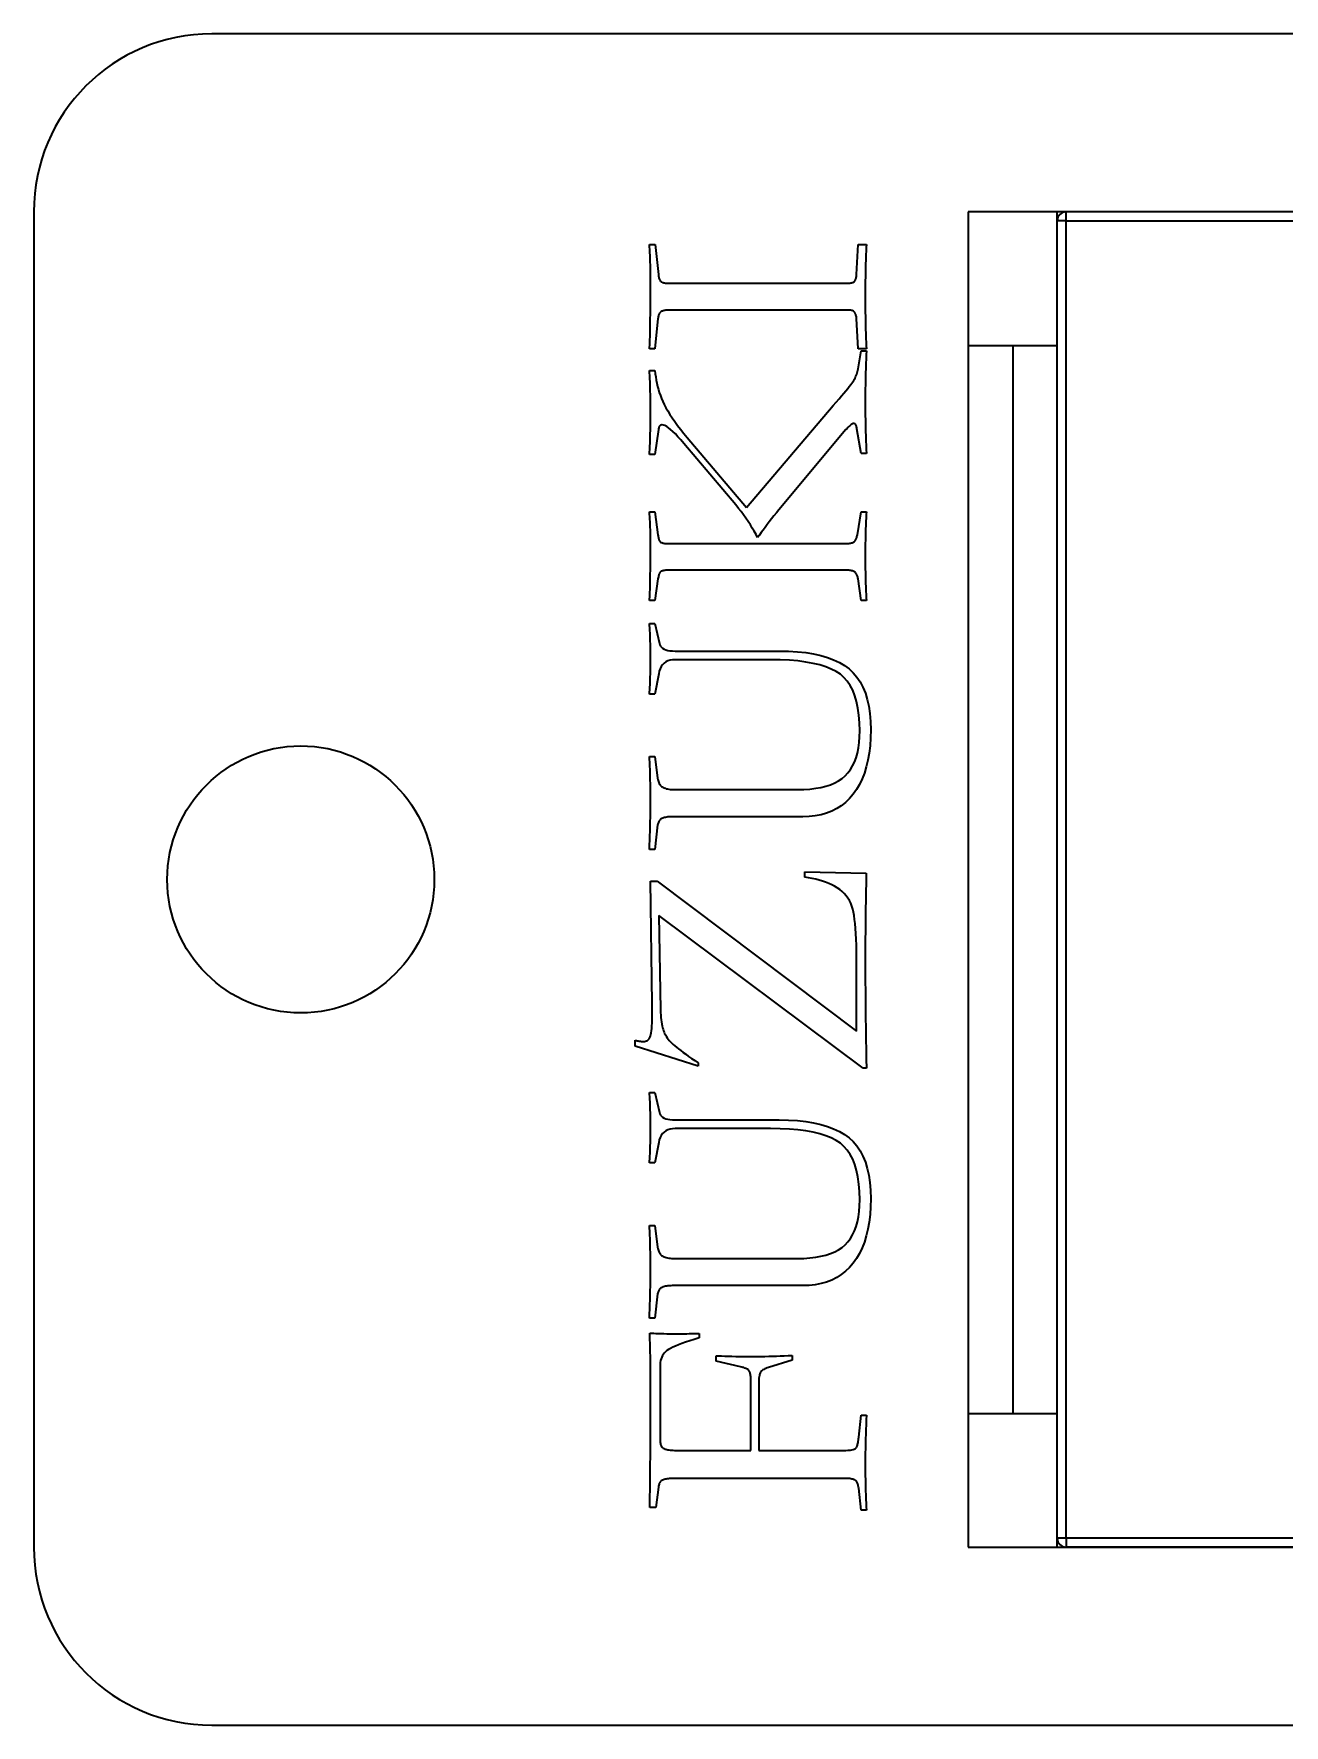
# Model space of a CAD drawing. Header units: millimetres. Extents: x -105 to 105, y -148 to 148.
# Drawn here: x -12.5 to 1.55, y 29.46 to 48.46 of the extents above; entities that cross this region are included whole.
import ezdxf

# ---------------------------------------------------------------- set-up
doc = ezdxf.new("R2010")
doc.units = ezdxf.units.MM
doc.layers.add('粗实线层', color=7, linetype='Continuous', lineweight=35)

msp = doc.modelspace()

# ---------------------------------------------------------------- linework, layer by layer
at = {"layer": '粗实线层', "color": 7, "lineweight": 35, "ltscale": 0.3}
for p, q in [((20.495, 48.462), (-10.505, 48.462)), ((-12.505, 46.462), (-12.505, 31.462)), ((14.195, 46.462), (-2.005, 46.462)), ((-2.005, 46.462), (-2.005, 31.462)), ((-1.005, 46.362), (-1.005, 46.462)), ((-0.905, 46.362), (-1.005, 46.362)), ((-1.005, 31.562), (-1.005, 46.362)), ((-0.905, 46.362), (-0.905, 46.462)), ((-0.905, 46.362), (13.895, 46.362)), ((-0.905, 31.562), (-0.905, 46.362)), ((-5.587, 46.096), (-5.522, 46.096)), ((-5.585, 46.068), (-5.587, 46.096)), ((-5.583, 46.039), (-5.585, 46.068)), ((-5.582, 46.007), (-5.583, 46.039)), ((-5.58, 45.973), (-5.582, 46.007)), ((-5.522, 46.096), (-5.487, 45.757)), ((-3.259, 45.757), (-3.24, 46.096)), ((-3.24, 46.096), (-3.147, 46.096)), ((-3.152, 46.023), (-3.155, 45.979)), ((-3.15, 46.063), (-3.152, 46.023)), ((-3.147, 46.096), (-3.15, 46.063)), ((-5.579, 45.938), (-5.58, 45.973)), ((-5.578, 45.901), (-5.579, 45.938)), ((-5.577, 45.862), (-5.578, 45.901)), ((-5.576, 45.821), (-5.577, 45.862)), ((-5.576, 45.778), (-5.576, 45.821)), ((-3.16, 45.811), (-3.161, 45.744)), ((-3.158, 45.872), (-3.16, 45.811)), ((-3.157, 45.928), (-3.158, 45.872)), ((-3.155, 45.979), (-3.157, 45.928)), ((-5.576, 45.733), (-5.576, 45.778)), ((-5.576, 45.587), (-5.576, 45.733)), ((-5.487, 45.757), (-5.486, 45.746)), ((-5.486, 45.746), (-5.485, 45.736)), ((-5.485, 45.736), (-5.483, 45.727)), ((-5.483, 45.727), (-5.481, 45.719)), ((-5.481, 45.719), (-5.478, 45.711)), ((-5.478, 45.711), (-5.475, 45.703)), ((-5.475, 45.703), (-5.472, 45.697)), ((-5.472, 45.697), (-5.469, 45.691)), ((-5.469, 45.691), (-5.464, 45.686)), ((-5.464, 45.686), (-5.46, 45.681)), ((-5.46, 45.681), (-5.455, 45.677)), ((-5.455, 45.677), (-5.449, 45.674)), ((-5.449, 45.674), (-5.442, 45.67)), ((-5.442, 45.67), (-5.434, 45.668)), ((-5.434, 45.668), (-5.425, 45.665)), ((-5.425, 45.665), (-5.416, 45.663)), ((-5.416, 45.663), (-5.405, 45.662)), ((-5.405, 45.662), (-5.393, 45.661)), ((-5.393, 45.661), (-5.381, 45.66)), ((-5.381, 45.66), (-5.367, 45.66)), ((-5.367, 45.66), (-3.371, 45.66)), ((-3.371, 45.66), (-3.358, 45.66)), ((-3.358, 45.66), (-3.346, 45.661)), ((-3.346, 45.661), (-3.335, 45.662)), ((-3.335, 45.662), (-3.325, 45.663)), ((-3.325, 45.663), (-3.316, 45.665)), ((-3.316, 45.665), (-3.308, 45.667)), ((-3.308, 45.667), (-3.301, 45.669)), ((-3.301, 45.669), (-3.294, 45.672)), ((-3.294, 45.672), (-3.289, 45.676)), ((-3.289, 45.676), (-3.284, 45.679)), ((-3.284, 45.679), (-3.28, 45.684)), ((-3.28, 45.684), (-3.276, 45.689)), ((-3.276, 45.689), (-3.273, 45.694)), ((-3.273, 45.694), (-3.27, 45.701)), ((-3.27, 45.701), (-3.267, 45.708)), ((-3.267, 45.708), (-3.265, 45.716)), ((-3.265, 45.716), (-3.263, 45.725)), ((-3.263, 45.725), (-3.261, 45.735)), ((-3.261, 45.735), (-3.26, 45.745)), ((-3.26, 45.745), (-3.259, 45.757)), ((-3.161, 45.744), (-3.162, 45.671)), ((-3.162, 45.671), (-3.162, 45.593)), ((-5.577, 45.338), (-5.576, 45.455)), ((-5.576, 45.455), (-5.576, 45.587)), ((-3.162, 45.593), (-3.162, 45.509)), ((-3.162, 45.509), (-3.162, 45.426)), ((-3.162, 45.426), (-3.162, 45.348)), ((-5.579, 45.146), (-5.578, 45.235)), ((-5.578, 45.235), (-5.577, 45.338)), ((-5.491, 45.262), (-5.526, 44.922)), ((-5.49, 45.273), (-5.491, 45.262)), ((-5.488, 45.283), (-5.49, 45.273)), ((-5.487, 45.292), (-5.488, 45.283)), ((-5.484, 45.3), (-5.487, 45.292)), ((-5.481, 45.308), (-5.484, 45.3)), ((-5.478, 45.315), (-5.481, 45.308)), ((-5.474, 45.322), (-5.478, 45.315)), ((-5.47, 45.328), (-5.474, 45.322)), ((-5.465, 45.333), (-5.47, 45.328)), ((-5.46, 45.338), (-5.465, 45.333)), ((-5.454, 45.342), (-5.46, 45.338)), ((-5.448, 45.345), (-5.454, 45.342)), ((-5.44, 45.348), (-5.448, 45.345)), ((-5.432, 45.351), (-5.44, 45.348)), ((-5.423, 45.353), (-5.432, 45.351)), ((-5.414, 45.355), (-5.423, 45.353)), ((-5.403, 45.357), (-5.414, 45.355)), ((-5.392, 45.358), (-5.403, 45.357)), ((-5.38, 45.359), (-5.392, 45.358)), ((-5.367, 45.359), (-5.38, 45.359)), ((-3.371, 45.359), (-5.367, 45.359)), ((-3.358, 45.359), (-3.371, 45.359)), ((-3.346, 45.358), (-3.358, 45.359)), ((-3.336, 45.357), (-3.346, 45.358)), ((-3.326, 45.356), (-3.336, 45.357)), ((-3.317, 45.354), (-3.326, 45.356)), ((-3.309, 45.352), (-3.317, 45.354)), ((-3.302, 45.349), (-3.309, 45.352)), ((-3.295, 45.346), (-3.302, 45.349)), ((-3.29, 45.343), (-3.295, 45.346)), ((-3.286, 45.339), (-3.29, 45.343)), ((-3.282, 45.335), (-3.286, 45.339)), ((-3.279, 45.33), (-3.282, 45.335)), ((-3.275, 45.324), (-3.279, 45.33)), ((-3.272, 45.318), (-3.275, 45.324)), ((-3.269, 45.311), (-3.272, 45.318)), ((-3.267, 45.302), (-3.269, 45.311)), ((-3.265, 45.294), (-3.267, 45.302)), ((-3.262, 45.284), (-3.265, 45.294)), ((-3.26, 45.273), (-3.262, 45.284)), ((-3.259, 45.262), (-3.26, 45.273)), ((-3.24, 44.922), (-3.259, 45.262)), ((-3.162, 45.348), (-3.161, 45.275)), ((-3.161, 45.275), (-3.16, 45.208)), ((-5.582, 45.013), (-5.58, 45.073)), ((-5.58, 45.073), (-5.579, 45.146)), ((-3.16, 45.208), (-3.158, 45.146)), ((-3.158, 45.146), (-3.157, 45.09)), ((-3.157, 45.09), (-3.155, 45.04)), ((-3.155, 45.04), (-3.152, 44.995)), ((-5.587, 44.922), (-5.585, 44.938)), ((-5.526, 44.922), (-5.587, 44.922)), ((-5.585, 44.938), (-5.583, 44.968)), ((-5.583, 44.968), (-5.582, 45.013)), ((-3.243, 44.698), (-3.209, 44.899)), ((-3.147, 44.922), (-3.24, 44.922)), ((-3.209, 44.899), (-3.147, 44.899)), ((-3.152, 44.995), (-3.15, 44.956)), ((-3.15, 44.856), (-3.152, 44.809)), ((-3.15, 44.956), (-3.147, 44.922)), ((-3.147, 44.899), (-3.15, 44.856)), ((-2.005, 44.962), (-1.505, 44.962)), ((-1.505, 44.962), (-1.005, 44.962)), ((-1.505, 44.962), (-1.505, 32.962)), ((-5.587, 44.679), (-5.526, 44.679)), ((-5.585, 44.654), (-5.587, 44.679)), ((-5.583, 44.624), (-5.585, 44.654)), ((-5.526, 44.679), (-5.522, 44.643)), ((-3.258, 44.638), (-3.253, 44.653)), ((-3.253, 44.653), (-3.249, 44.668)), ((-3.249, 44.668), (-3.246, 44.683)), ((-3.246, 44.683), (-3.243, 44.698)), ((-3.158, 44.651), (-3.16, 44.592)), ((-3.157, 44.707), (-3.158, 44.651)), ((-3.155, 44.76), (-3.157, 44.707)), ((-3.152, 44.809), (-3.155, 44.76)), ((-5.582, 44.59), (-5.583, 44.624)), ((-5.58, 44.55), (-5.582, 44.59)), ((-5.579, 44.505), (-5.58, 44.55)), ((-5.578, 44.456), (-5.579, 44.505)), ((-5.522, 44.643), (-5.517, 44.607)), ((-5.517, 44.607), (-5.511, 44.572)), ((-5.511, 44.572), (-5.504, 44.536)), ((-5.504, 44.536), (-5.496, 44.501)), ((-5.496, 44.501), (-5.486, 44.467)), ((-5.486, 44.467), (-5.476, 44.433)), ((-3.38, 44.453), (-3.359, 44.478)), ((-3.359, 44.478), (-3.341, 44.501)), ((-3.341, 44.501), (-3.325, 44.521)), ((-3.325, 44.521), (-3.312, 44.539)), ((-3.312, 44.539), (-3.301, 44.554)), ((-3.301, 44.554), (-3.292, 44.567)), ((-3.292, 44.567), (-3.284, 44.581)), ((-3.284, 44.581), (-3.277, 44.595)), ((-3.277, 44.595), (-3.27, 44.609)), ((-3.27, 44.609), (-3.264, 44.624)), ((-3.264, 44.624), (-3.258, 44.638)), ((-3.161, 44.53), (-3.162, 44.464)), ((-3.162, 44.464), (-3.162, 44.396)), ((-3.16, 44.592), (-3.161, 44.53)), ((-5.577, 44.401), (-5.578, 44.456)), ((-5.576, 44.342), (-5.577, 44.401)), ((-5.576, 44.277), (-5.576, 44.342)), ((-5.576, 44.208), (-5.576, 44.277)), ((-5.476, 44.433), (-5.464, 44.399)), ((-5.464, 44.399), (-5.451, 44.365)), ((-5.451, 44.365), (-5.437, 44.332)), ((-5.437, 44.332), (-5.421, 44.298)), ((-5.421, 44.298), (-5.402, 44.262)), ((-4.498, 43.142), (-3.521, 44.285)), ((-3.521, 44.285), (-3.488, 44.324)), ((-3.488, 44.324), (-3.457, 44.36)), ((-3.457, 44.36), (-3.429, 44.394)), ((-3.429, 44.394), (-3.403, 44.425)), ((-3.403, 44.425), (-3.38, 44.453)), ((-3.162, 44.396), (-3.162, 44.324)), ((-3.162, 44.324), (-3.162, 44.252)), ((-5.576, 44.139), (-5.576, 44.208)), ((-5.576, 44.074), (-5.576, 44.139)), ((-5.402, 44.262), (-5.381, 44.225)), ((-5.381, 44.225), (-5.358, 44.187)), ((-5.358, 44.187), (-5.332, 44.147)), ((-5.332, 44.147), (-5.303, 44.106)), ((-5.303, 44.106), (-5.272, 44.063)), ((-3.306, 44.082), (-3.313, 44.078)), ((-3.299, 44.084), (-3.306, 44.082)), ((-3.294, 44.084), (-3.299, 44.084)), ((-3.288, 44.084), (-3.294, 44.084)), ((-3.282, 44.082), (-3.288, 44.084)), ((-3.277, 44.079), (-3.282, 44.082)), ((-3.162, 44.252), (-3.162, 44.183)), ((-3.162, 44.183), (-3.161, 44.118)), ((-3.161, 44.118), (-3.16, 44.056)), ((-5.58, 43.866), (-5.579, 43.911)), ((-5.579, 43.911), (-5.578, 43.96)), ((-5.578, 43.96), (-5.577, 44.015)), ((-5.577, 44.015), (-5.576, 44.074)), ((-5.487, 44.015), (-5.526, 43.737)), ((-5.485, 44.025), (-5.487, 44.015)), ((-5.483, 44.034), (-5.485, 44.025)), ((-5.48, 44.042), (-5.483, 44.034)), ((-5.477, 44.05), (-5.48, 44.042)), ((-5.473, 44.055), (-5.477, 44.05)), ((-5.468, 44.06), (-5.473, 44.055)), ((-5.463, 44.064), (-5.468, 44.06)), ((-5.457, 44.067), (-5.463, 44.064)), ((-5.451, 44.068), (-5.457, 44.067)), ((-5.445, 44.069), (-5.451, 44.068)), ((-5.43, 44.067), (-5.445, 44.069)), ((-5.413, 44.061), (-5.43, 44.067)), ((-5.393, 44.05), (-5.413, 44.061)), ((-5.372, 44.036), (-5.393, 44.05)), ((-5.349, 44.017), (-5.372, 44.036)), ((-5.324, 43.994), (-5.349, 44.017)), ((-5.296, 43.967), (-5.324, 43.994)), ((-5.267, 43.936), (-5.296, 43.967)), ((-5.272, 44.063), (-5.238, 44.019)), ((-5.235, 43.9), (-5.267, 43.936)), ((-5.238, 44.019), (-5.202, 43.973)), ((-5.201, 43.86), (-5.235, 43.9)), ((-5.202, 43.973), (-5.163, 43.926)), ((-5.163, 43.926), (-4.498, 43.142)), ((-3.379, 44.015), (-4.132, 43.115)), ((-3.367, 44.028), (-3.379, 44.015)), ((-3.357, 44.04), (-3.367, 44.028)), ((-3.347, 44.05), (-3.357, 44.04)), ((-3.337, 44.059), (-3.347, 44.05)), ((-3.328, 44.067), (-3.337, 44.059)), ((-3.32, 44.073), (-3.328, 44.067)), ((-3.313, 44.078), (-3.32, 44.073)), ((-3.273, 44.075), (-3.277, 44.079)), ((-3.268, 44.069), (-3.273, 44.075)), ((-3.265, 44.062), (-3.268, 44.069)), ((-3.262, 44.054), (-3.265, 44.062)), ((-3.259, 44.045), (-3.262, 44.054)), ((-3.257, 44.034), (-3.259, 44.045)), ((-3.255, 44.023), (-3.257, 44.034)), ((-3.209, 43.748), (-3.255, 44.023)), ((-3.16, 44.056), (-3.158, 43.997)), ((-3.158, 43.997), (-3.157, 43.941)), ((-3.157, 43.941), (-3.155, 43.888)), ((-5.587, 43.737), (-5.585, 43.762)), ((-5.526, 43.737), (-5.587, 43.737)), ((-5.585, 43.762), (-5.583, 43.792)), ((-5.583, 43.792), (-5.582, 43.826)), ((-5.582, 43.826), (-5.58, 43.866)), ((-4.618, 43.169), (-5.201, 43.86)), ((-3.147, 43.748), (-3.209, 43.748)), ((-3.155, 43.888), (-3.152, 43.838)), ((-3.152, 43.838), (-3.15, 43.792)), ((-3.15, 43.792), (-3.147, 43.748)), ((-4.587, 43.131), (-4.618, 43.169)), ((-4.558, 43.094), (-4.587, 43.131)), ((-5.587, 43.092), (-5.526, 43.092)), ((-5.585, 43.065), (-5.587, 43.092)), ((-5.583, 43.037), (-5.585, 43.065)), ((-5.582, 43.008), (-5.583, 43.037)), ((-5.58, 42.979), (-5.582, 43.008)), ((-5.579, 42.95), (-5.58, 42.979)), ((-5.578, 42.92), (-5.579, 42.95)), ((-5.526, 43.092), (-5.491, 42.833)), ((-4.529, 43.057), (-4.558, 43.094)), ((-4.503, 43.02), (-4.529, 43.057)), ((-4.477, 42.983), (-4.503, 43.02)), ((-4.453, 42.946), (-4.477, 42.983)), ((-4.431, 42.91), (-4.453, 42.946)), ((-4.265, 42.948), (-4.288, 42.917)), ((-4.24, 42.98), (-4.265, 42.948)), ((-4.215, 43.012), (-4.24, 42.98)), ((-4.188, 43.046), (-4.215, 43.012)), ((-4.16, 43.08), (-4.188, 43.046)), ((-4.132, 43.115), (-4.16, 43.08)), ((-3.251, 42.833), (-3.209, 43.092)), ((-3.209, 43.092), (-3.147, 43.092)), ((-3.157, 42.942), (-3.158, 42.894)), ((-3.155, 42.985), (-3.157, 42.942)), ((-3.152, 43.025), (-3.155, 42.985)), ((-3.15, 43.061), (-3.152, 43.025)), ((-3.147, 43.092), (-3.15, 43.061)), ((-5.577, 42.889), (-5.578, 42.92)), ((-5.576, 42.858), (-5.577, 42.889)), ((-5.576, 42.827), (-5.576, 42.858)), ((-5.576, 42.795), (-5.576, 42.827)), ((-5.576, 42.67), (-5.576, 42.795)), ((-5.491, 42.833), (-5.49, 42.822)), ((-5.49, 42.822), (-5.489, 42.812)), ((-5.489, 42.812), (-5.487, 42.802)), ((-5.487, 42.802), (-5.485, 42.793)), ((-5.485, 42.793), (-5.483, 42.785)), ((-5.483, 42.785), (-5.48, 42.778)), ((-5.48, 42.778), (-5.477, 42.771)), ((-5.477, 42.771), (-5.474, 42.765)), ((-5.474, 42.765), (-5.47, 42.76)), ((-5.47, 42.76), (-5.466, 42.756)), ((-5.466, 42.756), (-5.461, 42.752)), ((-5.461, 42.752), (-5.456, 42.749)), ((-4.409, 42.874), (-4.431, 42.91)), ((-4.389, 42.838), (-4.409, 42.874)), ((-4.371, 42.802), (-4.389, 42.838)), ((-4.352, 42.83), (-4.371, 42.802)), ((-4.332, 42.858), (-4.352, 42.83)), ((-4.311, 42.887), (-4.332, 42.858)), ((-4.288, 42.917), (-4.311, 42.887)), ((-3.302, 42.747), (-3.295, 42.75)), ((-3.295, 42.75), (-3.289, 42.754)), ((-3.289, 42.754), (-3.284, 42.758)), ((-3.284, 42.758), (-3.279, 42.762)), ((-3.279, 42.762), (-3.275, 42.768)), ((-3.275, 42.768), (-3.27, 42.774)), ((-3.27, 42.774), (-3.267, 42.78)), ((-3.267, 42.78), (-3.263, 42.787)), ((-3.263, 42.787), (-3.26, 42.795)), ((-3.26, 42.795), (-3.257, 42.804)), ((-3.257, 42.804), (-3.255, 42.813)), ((-3.255, 42.813), (-3.253, 42.823)), ((-3.253, 42.823), (-3.251, 42.833)), ((-3.161, 42.786), (-3.162, 42.726)), ((-3.16, 42.842), (-3.161, 42.786)), ((-3.158, 42.894), (-3.16, 42.842)), ((-5.576, 42.558), (-5.576, 42.67)), ((-5.456, 42.749), (-5.449, 42.746)), ((-5.449, 42.746), (-5.442, 42.744)), ((-5.442, 42.744), (-5.433, 42.741)), ((-5.433, 42.741), (-5.424, 42.74)), ((-5.424, 42.74), (-5.414, 42.738)), ((-5.414, 42.738), (-5.403, 42.737)), ((-5.403, 42.737), (-5.392, 42.737)), ((-5.392, 42.737), (-5.379, 42.737)), ((-5.379, 42.737), (-3.371, 42.737)), ((-3.371, 42.737), (-3.359, 42.737)), ((-3.359, 42.737), (-3.348, 42.738)), ((-3.348, 42.738), (-3.337, 42.739)), ((-3.337, 42.739), (-3.327, 42.74)), ((-3.327, 42.74), (-3.318, 42.742)), ((-3.318, 42.742), (-3.31, 42.744)), ((-3.31, 42.744), (-3.302, 42.747)), ((-3.162, 42.726), (-3.162, 42.662)), ((-3.162, 42.662), (-3.162, 42.594)), ((-3.162, 42.594), (-3.162, 42.526)), ((-5.578, 42.37), (-5.577, 42.458)), ((-5.577, 42.458), (-5.576, 42.558)), ((-5.485, 42.372), (-5.487, 42.362)), ((-5.483, 42.381), (-5.485, 42.372)), ((-5.48, 42.39), (-5.483, 42.381)), ((-5.477, 42.397), (-5.48, 42.39)), ((-5.474, 42.404), (-5.477, 42.397)), ((-5.471, 42.409), (-5.474, 42.404)), ((-5.468, 42.414), (-5.471, 42.409)), ((-5.464, 42.418), (-5.468, 42.414)), ((-5.46, 42.421), (-5.464, 42.418)), ((-5.454, 42.424), (-5.46, 42.421)), ((-5.448, 42.427), (-5.454, 42.424)), ((-5.441, 42.429), (-5.448, 42.427)), ((-5.433, 42.431), (-5.441, 42.429)), ((-5.424, 42.433), (-5.433, 42.431)), ((-5.414, 42.434), (-5.424, 42.433)), ((-5.403, 42.435), (-5.414, 42.434)), ((-5.392, 42.435), (-5.403, 42.435)), ((-5.379, 42.435), (-5.392, 42.435)), ((-3.371, 42.435), (-5.379, 42.435)), ((-3.358, 42.435), (-3.371, 42.435)), ((-3.346, 42.435), (-3.358, 42.435)), ((-3.335, 42.434), (-3.346, 42.435)), ((-3.324, 42.432), (-3.335, 42.434)), ((-3.315, 42.43), (-3.324, 42.432)), ((-3.306, 42.428), (-3.315, 42.43)), ((-3.298, 42.425), (-3.306, 42.428)), ((-3.291, 42.422), (-3.298, 42.425)), ((-3.284, 42.418), (-3.291, 42.422)), ((-3.278, 42.414), (-3.284, 42.418)), ((-3.273, 42.41), (-3.278, 42.414)), ((-3.268, 42.404), (-3.273, 42.41)), ((-3.264, 42.399), (-3.268, 42.404)), ((-3.26, 42.392), (-3.264, 42.399)), ((-3.256, 42.385), (-3.26, 42.392)), ((-3.253, 42.377), (-3.256, 42.385)), ((-3.25, 42.368), (-3.253, 42.377)), ((-3.162, 42.526), (-3.162, 42.461)), ((-3.162, 42.461), (-3.161, 42.401)), ((-3.161, 42.401), (-3.16, 42.345)), ((-5.582, 42.178), (-5.58, 42.23)), ((-5.58, 42.23), (-5.579, 42.294)), ((-5.579, 42.294), (-5.578, 42.37)), ((-5.491, 42.339), (-5.526, 42.096)), ((-5.489, 42.351), (-5.491, 42.339)), ((-5.487, 42.362), (-5.489, 42.351)), ((-3.247, 42.359), (-3.25, 42.368)), ((-3.245, 42.349), (-3.247, 42.359)), ((-3.243, 42.339), (-3.245, 42.349)), ((-3.209, 42.096), (-3.243, 42.339)), ((-3.16, 42.345), (-3.158, 42.294)), ((-3.158, 42.294), (-3.157, 42.246)), ((-3.157, 42.246), (-3.155, 42.202)), ((-3.155, 42.202), (-3.152, 42.163)), ((-5.587, 42.096), (-5.585, 42.111)), ((-5.526, 42.096), (-5.587, 42.096)), ((-5.585, 42.111), (-5.583, 42.138)), ((-5.583, 42.138), (-5.582, 42.178)), ((-3.147, 42.096), (-3.209, 42.096)), ((-3.152, 42.163), (-3.15, 42.127)), ((-3.15, 42.127), (-3.147, 42.096)), ((-5.587, 41.837), (-5.526, 41.837)), ((-5.585, 41.816), (-5.587, 41.837)), ((-5.583, 41.79), (-5.585, 41.816)), ((-5.526, 41.837), (-5.475, 41.613)), ((-5.582, 41.761), (-5.583, 41.79)), ((-5.58, 41.727), (-5.582, 41.761)), ((-5.579, 41.689), (-5.58, 41.727)), ((-5.578, 41.647), (-5.579, 41.689)), ((-5.577, 41.601), (-5.578, 41.647)), ((-5.475, 41.613), (-5.471, 41.597)), ((-5.576, 41.551), (-5.577, 41.601)), ((-5.576, 41.497), (-5.576, 41.551)), ((-5.576, 41.439), (-5.576, 41.497)), ((-5.576, 41.381), (-5.576, 41.439)), ((-5.471, 41.597), (-5.463, 41.582)), ((-5.463, 41.582), (-5.453, 41.57)), ((-5.453, 41.57), (-5.44, 41.559)), ((-5.44, 41.559), (-5.423, 41.549)), ((-5.423, 41.549), (-5.404, 41.542)), ((-5.404, 41.542), (-5.382, 41.536)), ((-5.382, 41.536), (-5.357, 41.531)), ((-5.355, 41.425), (-5.379, 41.417)), ((-5.357, 41.531), (-5.329, 41.529)), ((-5.327, 41.43), (-5.355, 41.425)), ((-5.329, 41.529), (-5.298, 41.528)), ((-5.298, 41.431), (-5.327, 41.43)), ((-5.298, 41.528), (-4.128, 41.528)), ((-4.228, 41.431), (-5.298, 41.431)), ((-4.118, 41.43), (-4.228, 41.431)), ((-4.128, 41.528), (-4.023, 41.526)), ((-4.015, 41.425), (-4.118, 41.43)), ((-4.023, 41.526), (-3.923, 41.52)), ((-3.919, 41.417), (-4.015, 41.425)), ((-3.923, 41.52), (-3.83, 41.51)), ((-3.83, 41.51), (-3.743, 41.496)), ((-3.743, 41.496), (-3.661, 41.478)), ((-3.661, 41.478), (-3.586, 41.456)), ((-3.586, 41.456), (-3.517, 41.43)), ((-3.517, 41.43), (-3.453, 41.399)), ((-5.579, 41.19), (-5.578, 41.232)), ((-5.578, 41.232), (-5.577, 41.277)), ((-5.577, 41.277), (-5.576, 41.327)), ((-5.576, 41.327), (-5.576, 41.381)), ((-5.483, 41.273), (-5.526, 41.045)), ((-5.476, 41.303), (-5.483, 41.273)), ((-5.466, 41.33), (-5.476, 41.303)), ((-5.454, 41.354), (-5.466, 41.33)), ((-5.439, 41.374), (-5.454, 41.354)), ((-5.421, 41.392), (-5.439, 41.374)), ((-5.402, 41.406), (-5.421, 41.392)), ((-5.379, 41.417), (-5.402, 41.406)), ((-3.83, 41.405), (-3.919, 41.417)), ((-3.748, 41.39), (-3.83, 41.405)), ((-3.673, 41.372), (-3.748, 41.39)), ((-3.605, 41.351), (-3.673, 41.372)), ((-3.544, 41.326), (-3.605, 41.351)), ((-3.489, 41.298), (-3.544, 41.326)), ((-3.442, 41.267), (-3.489, 41.298)), ((-3.453, 41.399), (-3.395, 41.365)), ((-3.401, 41.231), (-3.442, 41.267)), ((-3.364, 41.189), (-3.401, 41.231)), ((-3.395, 41.365), (-3.344, 41.327)), ((-3.344, 41.327), (-3.298, 41.284)), ((-3.298, 41.284), (-3.256, 41.236)), ((-3.256, 41.236), (-3.22, 41.181)), ((-5.587, 41.045), (-5.585, 41.066)), ((-5.526, 41.045), (-5.587, 41.045)), ((-5.585, 41.066), (-5.583, 41.091)), ((-5.583, 41.091), (-5.582, 41.12)), ((-5.582, 41.12), (-5.58, 41.153)), ((-5.58, 41.153), (-5.579, 41.19)), ((-3.331, 41.141), (-3.364, 41.189)), ((-3.303, 41.087), (-3.331, 41.141)), ((-3.279, 41.026), (-3.303, 41.087)), ((-3.22, 41.181), (-3.188, 41.121)), ((-3.188, 41.121), (-3.161, 41.056)), ((-3.161, 41.056), (-3.139, 40.985)), ((-3.259, 40.96), (-3.279, 41.026)), ((-3.244, 40.887), (-3.259, 40.96)), ((-3.233, 40.808), (-3.244, 40.887)), ((-3.139, 40.985), (-3.122, 40.908)), ((-3.122, 40.908), (-3.11, 40.825)), ((-3.226, 40.723), (-3.233, 40.808)), ((-3.224, 40.632), (-3.226, 40.723)), ((-3.11, 40.825), (-3.103, 40.737)), ((-3.103, 40.737), (-3.101, 40.644)), ((-3.239, 40.439), (-3.231, 40.499)), ((-3.231, 40.499), (-3.226, 40.564)), ((-3.226, 40.564), (-3.224, 40.632)), ((-3.102, 40.552), (-3.108, 40.464)), ((-3.101, 40.644), (-3.102, 40.552)), ((-5.585, 40.312), (-5.587, 40.342)), ((-5.587, 40.342), (-5.526, 40.342)), ((-5.583, 40.277), (-5.585, 40.312)), ((-5.526, 40.342), (-5.495, 40.099)), ((-3.305, 40.237), (-3.283, 40.281)), ((-3.283, 40.281), (-3.265, 40.33)), ((-3.265, 40.33), (-3.25, 40.382)), ((-3.25, 40.382), (-3.239, 40.439)), ((-3.132, 40.302), (-3.15, 40.227)), ((-3.118, 40.381), (-3.132, 40.302)), ((-3.108, 40.464), (-3.118, 40.381)), ((-5.582, 40.237), (-5.583, 40.277)), ((-5.58, 40.192), (-5.582, 40.237)), ((-5.579, 40.143), (-5.58, 40.192)), ((-5.578, 40.088), (-5.579, 40.143)), ((-5.495, 40.099), (-5.493, 40.086)), ((-3.462, 40.071), (-3.423, 40.097)), ((-3.423, 40.097), (-3.388, 40.126)), ((-3.388, 40.126), (-3.357, 40.159)), ((-3.357, 40.159), (-3.329, 40.196)), ((-3.329, 40.196), (-3.305, 40.237)), ((-3.197, 40.091), (-3.227, 40.029)), ((-3.171, 40.157), (-3.197, 40.091)), ((-3.15, 40.227), (-3.171, 40.157)), ((-5.577, 40.029), (-5.578, 40.088)), ((-5.576, 39.964), (-5.577, 40.029)), ((-5.576, 39.895), (-5.576, 39.964)), ((-5.493, 40.086), (-5.49, 40.073)), ((-5.49, 40.073), (-5.487, 40.061)), ((-5.487, 40.061), (-5.483, 40.05)), ((-5.483, 40.05), (-5.478, 40.04)), ((-5.478, 40.04), (-5.472, 40.03)), ((-5.472, 40.03), (-5.466, 40.022)), ((-5.466, 40.022), (-5.459, 40.014)), ((-5.459, 40.014), (-5.451, 40.007)), ((-5.451, 40.007), (-5.443, 40.001)), ((-5.443, 40.001), (-5.433, 39.995)), ((-5.433, 39.995), (-5.423, 39.99)), ((-5.423, 39.99), (-5.411, 39.986)), ((-5.411, 39.986), (-5.399, 39.982)), ((-5.399, 39.982), (-5.385, 39.979)), ((-5.385, 39.979), (-5.371, 39.976)), ((-5.371, 39.976), (-5.355, 39.974)), ((-5.355, 39.974), (-5.338, 39.973)), ((-5.338, 39.973), (-5.32, 39.972)), ((-5.32, 39.972), (-5.302, 39.972)), ((-5.302, 39.972), (-3.923, 39.972)), ((-3.923, 39.972), (-3.851, 39.973)), ((-3.851, 39.973), (-3.783, 39.978)), ((-3.783, 39.978), (-3.719, 39.986)), ((-3.719, 39.986), (-3.66, 39.996)), ((-3.66, 39.996), (-3.604, 40.01)), ((-3.604, 40.01), (-3.553, 40.027)), ((-3.553, 40.027), (-3.505, 40.047)), ((-3.505, 40.047), (-3.462, 40.071)), ((-3.297, 39.92), (-3.339, 39.872)), ((-3.26, 39.972), (-3.297, 39.92)), ((-3.227, 40.029), (-3.26, 39.972)), ((-5.577, 39.662), (-5.576, 39.715)), ((-5.576, 39.821), (-5.576, 39.895)), ((-5.576, 39.768), (-5.576, 39.821)), ((-5.576, 39.715), (-5.576, 39.768)), ((-3.538, 39.73), (-3.596, 39.707)), ((-3.483, 39.758), (-3.538, 39.73)), ((-3.431, 39.791), (-3.483, 39.758)), ((-3.383, 39.828), (-3.431, 39.791)), ((-3.339, 39.872), (-3.383, 39.828)), ((-5.58, 39.506), (-5.579, 39.558)), ((-5.579, 39.558), (-5.578, 39.61)), ((-5.578, 39.61), (-5.577, 39.662)), ((-5.495, 39.574), (-5.526, 39.3)), ((-5.493, 39.584), (-5.495, 39.574)), ((-5.49, 39.594), (-5.493, 39.584)), ((-5.487, 39.603), (-5.49, 39.594)), ((-5.483, 39.612), (-5.487, 39.603)), ((-5.479, 39.619), (-5.483, 39.612)), ((-5.474, 39.626), (-5.479, 39.619)), ((-5.468, 39.633), (-5.474, 39.626)), ((-5.461, 39.638), (-5.468, 39.633)), ((-5.454, 39.643), (-5.461, 39.638)), ((-5.447, 39.647), (-5.454, 39.643)), ((-5.438, 39.651), (-5.447, 39.647)), ((-5.428, 39.654), (-5.438, 39.651)), ((-5.417, 39.657), (-5.428, 39.654)), ((-5.406, 39.66), (-5.417, 39.657)), ((-5.393, 39.662), (-5.406, 39.66)), ((-5.379, 39.664), (-5.393, 39.662)), ((-5.364, 39.665), (-5.379, 39.664)), ((-5.348, 39.666), (-5.364, 39.665)), ((-5.331, 39.666), (-5.348, 39.666)), ((-5.313, 39.667), (-5.331, 39.666)), ((-3.865, 39.667), (-5.313, 39.667)), ((-3.793, 39.669), (-3.865, 39.667)), ((-3.724, 39.677), (-3.793, 39.669)), ((-3.658, 39.689), (-3.724, 39.677)), ((-3.596, 39.707), (-3.658, 39.689)), ((-5.587, 39.3), (-5.585, 39.351)), ((-5.585, 39.351), (-5.583, 39.402)), ((-5.583, 39.402), (-5.582, 39.454)), ((-5.582, 39.454), (-5.58, 39.506)), ((-5.526, 39.3), (-5.587, 39.3)), ((-3.842, 38.987), (-3.842, 39.049)), ((-3.842, 39.049), (-3.151, 39.033)), ((-3.799, 38.981), (-3.842, 38.987)), ((-3.758, 38.974), (-3.799, 38.981)), ((-3.718, 38.965), (-3.758, 38.974)), ((-3.68, 38.955), (-3.718, 38.965)), ((-3.643, 38.943), (-3.68, 38.955)), ((-3.151, 39.033), (-3.153, 38.926)), ((-5.576, 38.944), (-5.499, 38.944)), ((-5.557, 37.566), (-5.576, 38.944)), ((-5.499, 38.944), (-3.259, 37.257)), ((-3.607, 38.931), (-3.643, 38.943)), ((-3.572, 38.917), (-3.607, 38.931)), ((-3.539, 38.902), (-3.572, 38.917)), ((-3.507, 38.885), (-3.539, 38.902)), ((-3.477, 38.867), (-3.507, 38.885)), ((-3.448, 38.848), (-3.477, 38.867)), ((-3.422, 38.827), (-3.448, 38.848)), ((-3.398, 38.804), (-3.422, 38.827)), ((-3.376, 38.779), (-3.398, 38.804)), ((-3.357, 38.753), (-3.376, 38.779)), ((-3.155, 38.824), (-3.157, 38.725)), ((-3.153, 38.926), (-3.155, 38.824)), ((-3.34, 38.725), (-3.357, 38.753)), ((-3.325, 38.695), (-3.34, 38.725)), ((-3.312, 38.663), (-3.325, 38.695)), ((-3.302, 38.63), (-3.312, 38.663)), ((-3.294, 38.595), (-3.302, 38.63)), ((-3.287, 38.557), (-3.294, 38.595)), ((-3.158, 38.631), (-3.159, 38.541)), ((-3.157, 38.725), (-3.158, 38.631)), ((-5.483, 38.558), (-5.464, 37.496)), ((-3.185, 36.844), (-5.483, 38.558)), ((-3.281, 38.514), (-3.287, 38.557)), ((-3.276, 38.466), (-3.281, 38.514)), ((-3.271, 38.413), (-3.276, 38.466)), ((-3.268, 38.355), (-3.271, 38.413)), ((-3.16, 38.455), (-3.161, 38.373)), ((-3.159, 38.541), (-3.16, 38.455)), ((-3.264, 38.293), (-3.268, 38.355)), ((-3.262, 38.225), (-3.264, 38.293)), ((-3.26, 38.153), (-3.262, 38.225)), ((-3.161, 38.373), (-3.162, 38.296)), ((-3.162, 38.296), (-3.162, 38.222)), ((-3.162, 38.222), (-3.162, 38.153)), ((-3.259, 38.076), (-3.26, 38.153)), ((-3.259, 37.994), (-3.259, 38.076)), ((-3.162, 38.153), (-3.162, 37.992)), ((-3.259, 37.257), (-3.259, 37.994)), ((-3.162, 37.992), (-3.162, 37.837)), ((-3.162, 37.837), (-3.161, 37.69)), ((-3.161, 37.69), (-3.16, 37.549)), ((-5.556, 37.515), (-5.557, 37.566)), ((-5.556, 37.468), (-5.556, 37.515)), ((-5.556, 37.425), (-5.556, 37.468)), ((-5.464, 37.496), (-5.462, 37.466)), ((-5.462, 37.466), (-5.46, 37.438)), ((-5.46, 37.438), (-5.458, 37.41)), ((-3.16, 37.549), (-3.158, 37.414)), ((-5.57, 37.222), (-5.567, 37.24)), ((-5.567, 37.24), (-5.564, 37.262)), ((-5.564, 37.262), (-5.562, 37.287)), ((-5.562, 37.287), (-5.56, 37.316)), ((-5.56, 37.316), (-5.558, 37.349)), ((-5.558, 37.349), (-5.557, 37.385)), ((-5.557, 37.385), (-5.556, 37.425)), ((-5.458, 37.41), (-5.455, 37.385)), ((-5.455, 37.385), (-5.451, 37.361)), ((-5.451, 37.361), (-5.448, 37.338)), ((-5.448, 37.338), (-5.444, 37.317)), ((-5.444, 37.317), (-5.439, 37.297)), ((-5.439, 37.297), (-5.434, 37.279)), ((-5.434, 37.279), (-5.429, 37.263)), ((-5.429, 37.263), (-5.423, 37.247)), ((-5.423, 37.247), (-5.416, 37.231)), ((-3.158, 37.414), (-3.157, 37.287)), ((-3.157, 37.287), (-3.155, 37.166)), ((-5.746, 37.156), (-5.734, 37.154)), ((-5.746, 37.091), (-5.746, 37.156)), ((-5.039, 36.863), (-5.746, 37.091)), ((-5.734, 37.154), (-5.724, 37.151)), ((-5.724, 37.151), (-5.713, 37.149)), ((-5.713, 37.149), (-5.704, 37.147)), ((-5.704, 37.147), (-5.695, 37.145)), ((-5.695, 37.145), (-5.686, 37.144)), ((-5.686, 37.144), (-5.678, 37.142)), ((-5.678, 37.142), (-5.67, 37.142)), ((-5.67, 37.142), (-5.663, 37.141)), ((-5.663, 37.141), (-5.657, 37.141)), ((-5.657, 37.141), (-5.644, 37.142)), ((-5.644, 37.142), (-5.631, 37.144)), ((-5.631, 37.144), (-5.62, 37.148)), ((-5.62, 37.148), (-5.61, 37.154)), ((-5.61, 37.154), (-5.6, 37.161)), ((-5.6, 37.161), (-5.592, 37.17)), ((-5.592, 37.17), (-5.585, 37.181)), ((-5.585, 37.181), (-5.579, 37.193)), ((-5.579, 37.193), (-5.574, 37.207)), ((-5.574, 37.207), (-5.57, 37.222)), ((-5.416, 37.231), (-5.408, 37.216)), ((-5.408, 37.216), (-5.399, 37.2)), ((-5.399, 37.2), (-5.388, 37.184)), ((-5.388, 37.184), (-5.377, 37.169)), ((-5.377, 37.169), (-5.364, 37.154)), ((-5.364, 37.154), (-5.35, 37.138)), ((-5.35, 37.138), (-5.335, 37.123)), ((-5.335, 37.123), (-5.319, 37.108)), ((-5.319, 37.108), (-5.301, 37.093)), ((-5.301, 37.093), (-5.281, 37.076)), ((-5.281, 37.076), (-5.259, 37.058)), ((-5.259, 37.058), (-5.234, 37.039)), ((-3.155, 37.166), (-3.152, 37.052)), ((-3.152, 37.052), (-3.15, 36.944)), ((-5.234, 37.039), (-5.208, 37.019)), ((-5.208, 37.019), (-5.178, 36.998)), ((-5.178, 36.998), (-5.147, 36.975)), ((-5.147, 36.975), (-5.113, 36.952)), ((-5.113, 36.952), (-5.077, 36.927)), ((-5.077, 36.927), (-5.039, 36.902)), ((-5.039, 36.902), (-5.039, 36.863)), ((-3.15, 36.944), (-3.147, 36.844)), ((-3.147, 36.844), (-3.185, 36.844)), ((-5.587, 36.57), (-5.526, 36.57)), ((-5.585, 36.548), (-5.587, 36.57)), ((-5.583, 36.523), (-5.585, 36.548)), ((-5.582, 36.493), (-5.583, 36.523)), ((-5.58, 36.46), (-5.582, 36.493)), ((-5.526, 36.57), (-5.475, 36.346)), ((-5.579, 36.422), (-5.58, 36.46)), ((-5.578, 36.38), (-5.579, 36.422)), ((-5.577, 36.334), (-5.578, 36.38)), ((-5.576, 36.284), (-5.577, 36.334)), ((-5.475, 36.346), (-5.471, 36.329)), ((-5.471, 36.329), (-5.463, 36.315)), ((-5.463, 36.315), (-5.453, 36.302)), ((-5.453, 36.302), (-5.44, 36.291)), ((-5.44, 36.291), (-5.423, 36.282)), ((-5.576, 36.23), (-5.576, 36.284)), ((-5.576, 36.172), (-5.576, 36.23)), ((-5.576, 36.114), (-5.576, 36.172)), ((-5.576, 36.06), (-5.576, 36.114)), ((-5.439, 36.107), (-5.454, 36.086)), ((-5.421, 36.124), (-5.439, 36.107)), ((-5.423, 36.282), (-5.404, 36.274)), ((-5.402, 36.139), (-5.421, 36.124)), ((-5.404, 36.274), (-5.382, 36.268)), ((-5.379, 36.15), (-5.402, 36.139)), ((-5.382, 36.268), (-5.357, 36.264)), ((-5.355, 36.158), (-5.379, 36.15)), ((-5.357, 36.264), (-5.329, 36.261)), ((-5.327, 36.162), (-5.355, 36.158)), ((-5.329, 36.261), (-5.298, 36.261)), ((-5.298, 36.164), (-5.327, 36.162)), ((-5.298, 36.261), (-4.128, 36.261)), ((-4.228, 36.164), (-5.298, 36.164)), ((-4.118, 36.162), (-4.228, 36.164)), ((-4.128, 36.261), (-4.023, 36.259)), ((-4.015, 36.157), (-4.118, 36.162)), ((-4.023, 36.259), (-3.923, 36.253)), ((-3.919, 36.149), (-4.015, 36.157)), ((-3.923, 36.253), (-3.83, 36.242)), ((-3.83, 36.138), (-3.919, 36.149)), ((-3.83, 36.242), (-3.743, 36.228)), ((-3.748, 36.123), (-3.83, 36.138)), ((-3.673, 36.105), (-3.748, 36.123)), ((-3.743, 36.228), (-3.661, 36.21)), ((-3.605, 36.084), (-3.673, 36.105)), ((-3.661, 36.21), (-3.586, 36.188)), ((-3.586, 36.188), (-3.517, 36.162)), ((-3.517, 36.162), (-3.453, 36.132)), ((-3.453, 36.132), (-3.395, 36.098)), ((-5.58, 35.885), (-5.579, 35.923)), ((-5.579, 35.923), (-5.578, 35.964)), ((-5.578, 35.964), (-5.577, 36.01)), ((-5.577, 36.01), (-5.576, 36.06)), ((-5.483, 36.006), (-5.526, 35.778)), ((-5.476, 36.036), (-5.483, 36.006)), ((-5.466, 36.063), (-5.476, 36.036)), ((-5.454, 36.086), (-5.466, 36.063)), ((-3.544, 36.059), (-3.605, 36.084)), ((-3.489, 36.031), (-3.544, 36.059)), ((-3.442, 36), (-3.489, 36.031)), ((-3.401, 35.964), (-3.442, 36)), ((-3.364, 35.922), (-3.401, 35.964)), ((-3.395, 36.098), (-3.344, 36.06)), ((-3.331, 35.874), (-3.364, 35.922)), ((-3.344, 36.06), (-3.298, 36.017)), ((-3.298, 36.017), (-3.256, 35.968)), ((-3.256, 35.968), (-3.22, 35.914)), ((-3.22, 35.914), (-3.188, 35.854)), ((-5.587, 35.778), (-5.585, 35.798)), ((-5.526, 35.778), (-5.587, 35.778)), ((-5.585, 35.798), (-5.583, 35.823)), ((-5.583, 35.823), (-5.582, 35.852)), ((-5.582, 35.852), (-5.58, 35.885)), ((-3.303, 35.819), (-3.331, 35.874)), ((-3.279, 35.759), (-3.303, 35.819)), ((-3.259, 35.692), (-3.279, 35.759)), ((-3.188, 35.854), (-3.161, 35.788)), ((-3.161, 35.788), (-3.139, 35.717)), ((-3.244, 35.62), (-3.259, 35.692)), ((-3.233, 35.541), (-3.244, 35.62)), ((-3.226, 35.456), (-3.233, 35.541)), ((-3.139, 35.717), (-3.122, 35.64)), ((-3.122, 35.64), (-3.11, 35.558)), ((-3.11, 35.558), (-3.103, 35.47)), ((-3.224, 35.365), (-3.226, 35.456)), ((-3.226, 35.296), (-3.224, 35.365)), ((-3.103, 35.47), (-3.101, 35.376)), ((-3.101, 35.376), (-3.102, 35.284)), ((-3.25, 35.115), (-3.239, 35.172)), ((-3.239, 35.172), (-3.231, 35.232)), ((-3.231, 35.232), (-3.226, 35.296)), ((-3.108, 35.197), (-3.118, 35.113)), ((-3.102, 35.284), (-3.108, 35.197)), ((-5.585, 35.045), (-5.587, 35.075)), ((-5.587, 35.075), (-5.526, 35.075)), ((-5.583, 35.01), (-5.585, 35.045)), ((-5.582, 34.97), (-5.583, 35.01)), ((-5.58, 34.925), (-5.582, 34.97)), ((-5.526, 35.075), (-5.495, 34.832)), ((-3.329, 34.928), (-3.305, 34.969)), ((-3.305, 34.969), (-3.283, 35.014)), ((-3.283, 35.014), (-3.265, 35.062)), ((-3.265, 35.062), (-3.25, 35.115)), ((-3.132, 35.034), (-3.15, 34.96)), ((-3.118, 35.113), (-3.132, 35.034)), ((-5.579, 34.875), (-5.58, 34.925)), ((-5.578, 34.821), (-5.579, 34.875)), ((-5.577, 34.761), (-5.578, 34.821)), ((-5.495, 34.832), (-5.493, 34.818)), ((-5.493, 34.818), (-5.49, 34.806)), ((-5.49, 34.806), (-5.487, 34.794)), ((-5.487, 34.794), (-5.483, 34.783)), ((-5.483, 34.783), (-5.478, 34.772)), ((-5.478, 34.772), (-5.472, 34.763)), ((-3.553, 34.76), (-3.505, 34.78)), ((-3.505, 34.78), (-3.462, 34.803)), ((-3.462, 34.803), (-3.423, 34.829)), ((-3.423, 34.829), (-3.388, 34.859)), ((-3.388, 34.859), (-3.357, 34.892)), ((-3.357, 34.892), (-3.329, 34.928)), ((-3.197, 34.824), (-3.227, 34.762)), ((-3.171, 34.889), (-3.197, 34.824)), ((-3.15, 34.96), (-3.171, 34.889)), ((-5.576, 34.697), (-5.577, 34.761)), ((-5.576, 34.628), (-5.576, 34.697)), ((-5.576, 34.554), (-5.576, 34.628)), ((-5.472, 34.763), (-5.466, 34.754)), ((-5.466, 34.754), (-5.459, 34.746)), ((-5.459, 34.746), (-5.451, 34.739)), ((-5.451, 34.739), (-5.443, 34.733)), ((-5.443, 34.733), (-5.433, 34.728)), ((-5.433, 34.728), (-5.423, 34.723)), ((-5.423, 34.723), (-5.411, 34.718)), ((-5.411, 34.718), (-5.399, 34.715)), ((-5.399, 34.715), (-5.385, 34.712)), ((-5.385, 34.712), (-5.371, 34.709)), ((-5.371, 34.709), (-5.355, 34.707)), ((-5.355, 34.707), (-5.338, 34.705)), ((-5.338, 34.705), (-5.32, 34.705)), ((-5.32, 34.705), (-5.302, 34.704)), ((-5.302, 34.704), (-3.923, 34.704)), ((-3.923, 34.704), (-3.851, 34.706)), ((-3.851, 34.706), (-3.783, 34.71)), ((-3.783, 34.71), (-3.719, 34.718)), ((-3.719, 34.718), (-3.66, 34.729)), ((-3.66, 34.729), (-3.604, 34.743)), ((-3.604, 34.743), (-3.553, 34.76)), ((-3.339, 34.604), (-3.383, 34.561)), ((-3.297, 34.652), (-3.339, 34.604)), ((-3.26, 34.705), (-3.297, 34.652)), ((-3.227, 34.762), (-3.26, 34.705)), ((-5.578, 34.342), (-5.577, 34.395)), ((-5.577, 34.395), (-5.576, 34.448)), ((-5.576, 34.501), (-5.576, 34.554)), ((-5.576, 34.448), (-5.576, 34.501)), ((-5.406, 34.392), (-5.417, 34.39)), ((-5.393, 34.394), (-5.406, 34.392)), ((-5.379, 34.396), (-5.393, 34.394)), ((-5.364, 34.397), (-5.379, 34.396)), ((-5.348, 34.398), (-5.364, 34.397)), ((-5.331, 34.399), (-5.348, 34.398)), ((-5.313, 34.399), (-5.331, 34.399)), ((-3.865, 34.399), (-5.313, 34.399)), ((-3.793, 34.402), (-3.865, 34.399)), ((-3.724, 34.409), (-3.793, 34.402)), ((-3.658, 34.422), (-3.724, 34.409)), ((-3.596, 34.44), (-3.658, 34.422)), ((-3.538, 34.462), (-3.596, 34.44)), ((-3.483, 34.49), (-3.538, 34.462)), ((-3.431, 34.523), (-3.483, 34.49)), ((-3.383, 34.561), (-3.431, 34.523)), ((-5.582, 34.186), (-5.58, 34.238)), ((-5.58, 34.238), (-5.579, 34.29)), ((-5.579, 34.29), (-5.578, 34.342)), ((-5.495, 34.307), (-5.526, 34.032)), ((-5.493, 34.317), (-5.495, 34.307)), ((-5.49, 34.327), (-5.493, 34.317)), ((-5.487, 34.336), (-5.49, 34.327)), ((-5.483, 34.344), (-5.487, 34.336)), ((-5.479, 34.352), (-5.483, 34.344)), ((-5.474, 34.359), (-5.479, 34.352)), ((-5.468, 34.365), (-5.474, 34.359)), ((-5.461, 34.371), (-5.468, 34.365)), ((-5.454, 34.376), (-5.461, 34.371)), ((-5.447, 34.38), (-5.454, 34.376)), ((-5.438, 34.384), (-5.447, 34.38)), ((-5.428, 34.387), (-5.438, 34.384)), ((-5.417, 34.39), (-5.428, 34.387)), ((-5.587, 34.032), (-5.585, 34.083)), ((-5.526, 34.032), (-5.587, 34.032)), ((-5.585, 34.083), (-5.583, 34.135)), ((-5.583, 34.135), (-5.582, 34.186)), ((-5.584, 33.866), (-5.562, 33.865)), ((-5.582, 33.831), (-5.584, 33.866)), ((-5.581, 33.793), (-5.582, 33.831)), ((-5.562, 33.865), (-5.539, 33.864)), ((-5.539, 33.864), (-5.514, 33.862)), ((-5.514, 33.862), (-5.487, 33.861)), ((-5.487, 33.861), (-5.457, 33.861)), ((-5.457, 33.861), (-5.426, 33.86)), ((-5.426, 33.86), (-5.392, 33.859)), ((-5.392, 33.859), (-5.356, 33.859)), ((-5.356, 33.859), (-5.318, 33.859)), ((-5.318, 33.859), (-5.279, 33.859)), ((-5.279, 33.859), (-5.249, 33.859)), ((-5.249, 33.859), (-5.22, 33.859)), ((-5.22, 33.859), (-5.193, 33.859)), ((-5.193, 33.859), (-5.166, 33.859)), ((-5.166, 33.859), (-5.14, 33.86)), ((-5.14, 33.86), (-5.116, 33.86)), ((-5.116, 33.86), (-5.092, 33.86)), ((-5.092, 33.86), (-5.07, 33.861)), ((-5.07, 33.861), (-5.048, 33.862)), ((-5.048, 33.862), (-5.028, 33.862)), ((-5.028, 33.862), (-5.028, 33.812)), ((-5.58, 33.751), (-5.581, 33.793)), ((-5.579, 33.706), (-5.58, 33.751)), ((-5.578, 33.657), (-5.579, 33.706)), ((-5.577, 33.604), (-5.578, 33.657)), ((-5.418, 33.644), (-5.43, 33.629)), ((-5.405, 33.657), (-5.418, 33.644)), ((-5.391, 33.669), (-5.405, 33.657)), ((-5.373, 33.681), (-5.391, 33.669)), ((-5.351, 33.694), (-5.373, 33.681)), ((-5.325, 33.707), (-5.351, 33.694)), ((-5.295, 33.72), (-5.325, 33.707)), ((-5.261, 33.734), (-5.295, 33.72)), ((-5.223, 33.749), (-5.261, 33.734)), ((-5.18, 33.764), (-5.223, 33.749)), ((-5.133, 33.779), (-5.18, 33.764)), ((-5.083, 33.796), (-5.133, 33.779)), ((-5.028, 33.812), (-5.083, 33.796)), ((-5.577, 33.549), (-5.577, 33.604)), ((-5.576, 33.489), (-5.577, 33.549)), ((-5.576, 33.427), (-5.576, 33.489)), ((-5.467, 33.515), (-5.468, 33.492)), ((-5.468, 33.492), (-5.468, 32.661)), ((-5.465, 33.537), (-5.467, 33.515)), ((-5.461, 33.558), (-5.465, 33.537)), ((-5.455, 33.578), (-5.461, 33.558)), ((-5.448, 33.596), (-5.455, 33.578)), ((-5.44, 33.613), (-5.448, 33.596)), ((-5.43, 33.629), (-5.44, 33.613)), ((-4.838, 33.611), (-4.808, 33.61)), ((-4.838, 33.55), (-4.838, 33.611)), ((-4.564, 33.488), (-4.838, 33.55)), ((-4.808, 33.61), (-4.776, 33.609)), ((-4.776, 33.609), (-4.74, 33.607)), ((-4.74, 33.607), (-4.702, 33.606)), ((-4.702, 33.606), (-4.661, 33.606)), ((-4.661, 33.606), (-4.617, 33.605)), ((-4.617, 33.605), (-4.57, 33.604)), ((-4.57, 33.604), (-4.521, 33.604)), ((-4.55, 33.485), (-4.564, 33.488)), ((-4.537, 33.481), (-4.55, 33.485)), ((-4.525, 33.478), (-4.537, 33.481)), ((-4.514, 33.474), (-4.525, 33.478)), ((-4.521, 33.604), (-4.469, 33.604)), ((-4.504, 33.47), (-4.514, 33.474)), ((-4.495, 33.466), (-4.504, 33.47)), ((-4.487, 33.461), (-4.495, 33.466)), ((-4.48, 33.457), (-4.487, 33.461)), ((-4.474, 33.452), (-4.48, 33.457)), ((-4.47, 33.447), (-4.474, 33.452)), ((-4.465, 33.442), (-4.47, 33.447)), ((-4.469, 33.604), (-4.414, 33.604)), ((-4.462, 33.435), (-4.465, 33.442)), ((-4.414, 33.604), (-4.372, 33.604)), ((-4.372, 33.604), (-4.331, 33.604)), ((-4.329, 33.44), (-4.335, 33.433)), ((-4.331, 33.604), (-4.289, 33.605)), ((-4.322, 33.447), (-4.329, 33.44)), ((-4.313, 33.453), (-4.322, 33.447)), ((-4.303, 33.459), (-4.313, 33.453)), ((-4.292, 33.465), (-4.303, 33.459)), ((-4.28, 33.47), (-4.292, 33.465)), ((-4.289, 33.605), (-4.247, 33.606)), ((-4.266, 33.475), (-4.28, 33.47)), ((-4.251, 33.48), (-4.266, 33.475)), ((-3.985, 33.561), (-4.251, 33.48)), ((-4.247, 33.606), (-4.204, 33.607)), ((-4.204, 33.607), (-4.161, 33.608)), ((-4.161, 33.608), (-4.117, 33.609)), ((-4.117, 33.609), (-4.074, 33.611)), ((-4.074, 33.611), (-4.029, 33.613)), ((-4.029, 33.613), (-3.985, 33.615)), ((-3.985, 33.615), (-3.985, 33.561)), ((-5.576, 33.36), (-5.576, 33.427)), ((-5.576, 33.116), (-5.576, 33.36)), ((-4.459, 33.428), (-4.462, 33.435)), ((-4.456, 33.42), (-4.459, 33.428)), ((-4.454, 33.411), (-4.456, 33.42)), ((-4.452, 33.401), (-4.454, 33.411)), ((-4.45, 33.39), (-4.452, 33.401)), ((-4.449, 33.379), (-4.45, 33.39)), ((-4.448, 33.366), (-4.449, 33.379)), ((-4.448, 33.353), (-4.448, 33.366)), ((-4.448, 32.549), (-4.448, 33.353)), ((-4.358, 33.326), (-4.359, 33.307)), ((-4.359, 33.307), (-4.359, 33.286)), ((-4.359, 33.286), (-4.359, 33.264)), ((-4.359, 33.264), (-4.359, 32.549)), ((-4.357, 33.344), (-4.358, 33.326)), ((-4.356, 33.36), (-4.357, 33.344)), ((-4.354, 33.375), (-4.356, 33.36)), ((-4.352, 33.388), (-4.354, 33.375)), ((-4.35, 33.4), (-4.352, 33.388)), ((-4.347, 33.41), (-4.35, 33.4)), ((-4.344, 33.418), (-4.347, 33.41)), ((-4.34, 33.426), (-4.344, 33.418)), ((-4.335, 33.433), (-4.34, 33.426)), ((-5.576, 32.893), (-5.576, 33.116)), ((-5.577, 32.693), (-5.576, 32.893)), ((-3.236, 32.696), (-3.209, 32.943)), ((-3.209, 32.943), (-3.147, 32.943)), ((-3.15, 32.89), (-3.152, 32.837)), ((-3.147, 32.943), (-3.15, 32.89)), ((-2.005, 32.962), (-1.505, 32.962)), ((-1.505, 32.962), (-1.005, 32.962)), ((-5.577, 32.515), (-5.577, 32.693)), ((-3.239, 32.666), (-3.237, 32.68)), ((-3.237, 32.68), (-3.236, 32.696)), ((-3.157, 32.73), (-3.158, 32.677)), ((-3.155, 32.783), (-3.157, 32.73)), ((-3.152, 32.837), (-3.155, 32.783)), ((-5.578, 32.358), (-5.577, 32.515)), ((-5.468, 32.661), (-5.467, 32.649)), ((-5.467, 32.649), (-5.466, 32.637)), ((-5.466, 32.637), (-5.464, 32.626)), ((-5.464, 32.626), (-5.462, 32.616)), ((-5.462, 32.616), (-5.459, 32.606)), ((-5.459, 32.606), (-5.455, 32.598)), ((-5.455, 32.598), (-5.45, 32.59)), ((-5.45, 32.59), (-5.444, 32.584)), ((-5.444, 32.584), (-5.438, 32.578)), ((-5.438, 32.578), (-5.431, 32.573)), ((-5.431, 32.573), (-5.423, 32.568)), ((-5.423, 32.568), (-5.414, 32.564)), ((-5.414, 32.564), (-5.404, 32.561)), ((-5.404, 32.561), (-5.393, 32.558)), ((-5.393, 32.558), (-5.381, 32.555)), ((-5.381, 32.555), (-5.368, 32.553)), ((-5.368, 32.553), (-5.354, 32.552)), ((-5.354, 32.552), (-5.339, 32.55)), ((-5.339, 32.55), (-5.323, 32.55)), ((-5.323, 32.55), (-5.306, 32.549)), ((-5.306, 32.549), (-4.448, 32.549)), ((-4.359, 32.549), (-3.379, 32.549)), ((-3.379, 32.549), (-3.359, 32.55)), ((-3.359, 32.55), (-3.342, 32.551)), ((-3.342, 32.551), (-3.326, 32.552)), ((-3.326, 32.552), (-3.312, 32.555)), ((-3.312, 32.555), (-3.299, 32.558)), ((-3.299, 32.558), (-3.288, 32.561)), ((-3.288, 32.561), (-3.279, 32.566)), ((-3.279, 32.566), (-3.271, 32.57)), ((-3.271, 32.57), (-3.265, 32.576)), ((-3.265, 32.576), (-3.261, 32.582)), ((-3.261, 32.582), (-3.257, 32.589)), ((-3.257, 32.589), (-3.254, 32.597)), ((-3.254, 32.597), (-3.251, 32.606)), ((-3.251, 32.606), (-3.248, 32.616)), ((-3.248, 32.616), (-3.246, 32.627)), ((-3.246, 32.627), (-3.243, 32.639)), ((-3.243, 32.639), (-3.241, 32.652)), ((-3.241, 32.652), (-3.239, 32.666)), ((-3.161, 32.57), (-3.162, 32.517)), ((-3.162, 32.517), (-3.162, 32.464)), ((-3.16, 32.624), (-3.161, 32.57)), ((-3.158, 32.677), (-3.16, 32.624)), ((-5.579, 32.224), (-5.578, 32.358)), ((-3.162, 32.464), (-3.162, 32.41)), ((-3.162, 32.41), (-3.162, 32.34)), ((-3.162, 32.34), (-3.162, 32.274)), ((-5.581, 32.022), (-5.58, 32.112)), ((-5.58, 32.112), (-5.579, 32.224)), ((-5.487, 32.136), (-5.514, 31.908)), ((-5.485, 32.148), (-5.487, 32.136)), ((-5.483, 32.159), (-5.485, 32.148)), ((-5.479, 32.169), (-5.483, 32.159)), ((-5.476, 32.179), (-5.479, 32.169)), ((-5.471, 32.187), (-5.476, 32.179)), ((-5.466, 32.194), (-5.471, 32.187)), ((-5.46, 32.201), (-5.466, 32.194)), ((-5.454, 32.207), (-5.46, 32.201)), ((-5.447, 32.211), (-5.454, 32.207)), ((-5.439, 32.215), (-5.447, 32.211)), ((-5.43, 32.219), (-5.439, 32.215)), ((-5.421, 32.222), (-5.43, 32.219)), ((-5.41, 32.224), (-5.421, 32.222)), ((-5.399, 32.227), (-5.41, 32.224)), ((-5.387, 32.228), (-5.399, 32.227)), ((-5.374, 32.23), (-5.387, 32.228)), ((-5.36, 32.231), (-5.374, 32.23)), ((-5.345, 32.232), (-5.36, 32.231)), ((-5.33, 32.233), (-5.345, 32.232)), ((-5.313, 32.233), (-5.33, 32.233)), ((-3.375, 32.233), (-5.313, 32.233)), ((-3.36, 32.233), (-3.375, 32.233)), ((-3.347, 32.232), (-3.36, 32.233)), ((-3.335, 32.231), (-3.347, 32.232)), ((-3.323, 32.229), (-3.335, 32.231)), ((-3.312, 32.227), (-3.323, 32.229)), ((-3.303, 32.225), (-3.312, 32.227)), ((-3.294, 32.222), (-3.303, 32.225)), ((-3.286, 32.219), (-3.294, 32.222)), ((-3.279, 32.216), (-3.286, 32.219)), ((-3.272, 32.212), (-3.279, 32.216)), ((-3.267, 32.207), (-3.272, 32.212)), ((-3.262, 32.201), (-3.267, 32.207)), ((-3.257, 32.195), (-3.262, 32.201)), ((-3.253, 32.187), (-3.257, 32.195)), ((-3.249, 32.179), (-3.253, 32.187)), ((-3.245, 32.17), (-3.249, 32.179)), ((-3.242, 32.16), (-3.245, 32.17)), ((-3.24, 32.149), (-3.242, 32.16)), ((-3.237, 32.137), (-3.24, 32.149)), ((-3.236, 32.125), (-3.237, 32.137)), ((-3.209, 31.878), (-3.236, 32.125)), ((-3.162, 32.274), (-3.161, 32.212)), ((-3.161, 32.212), (-3.16, 32.153)), ((-3.16, 32.153), (-3.158, 32.098)), ((-5.584, 31.908), (-5.582, 31.954)), ((-5.582, 31.954), (-5.581, 32.022)), ((-3.158, 32.098), (-3.157, 32.046)), ((-3.157, 32.046), (-3.155, 31.998)), ((-3.155, 31.998), (-3.152, 31.954)), ((-3.152, 31.954), (-3.15, 31.914)), ((-5.514, 31.908), (-5.584, 31.908)), ((-3.147, 31.878), (-3.209, 31.878)), ((-3.15, 31.914), (-3.147, 31.878)), ((-1.005, 31.462), (-1.005, 31.562)), ((-0.905, 31.562), (-1.005, 31.562)), ((13.895, 31.562), (-0.905, 31.562)), ((-0.905, 31.562), (-0.905, 31.462)), ((-2.005, 31.462), (14.195, 31.462)), ((13.895, 31.462), (-0.905, 31.462)), ((-10.505, 29.462), (20.495, 29.462))]:
    msp.add_line(p, q, dxfattribs=at)
msp.add_circle((-9.505, 38.962), 1.5, dxfattribs=at)
for centre, radius, start, end in [((-10.505, 46.462), 2, 90, 180), ((-0.905, 46.362), 0.1, 90, 180), ((-0.905, 31.562), 0.1, 180, 270), ((-10.505, 31.462), 2, 180, 270)]:
    msp.add_arc(centre, radius, start, end, dxfattribs=at)

doc.saveas('drawing.dxf')
